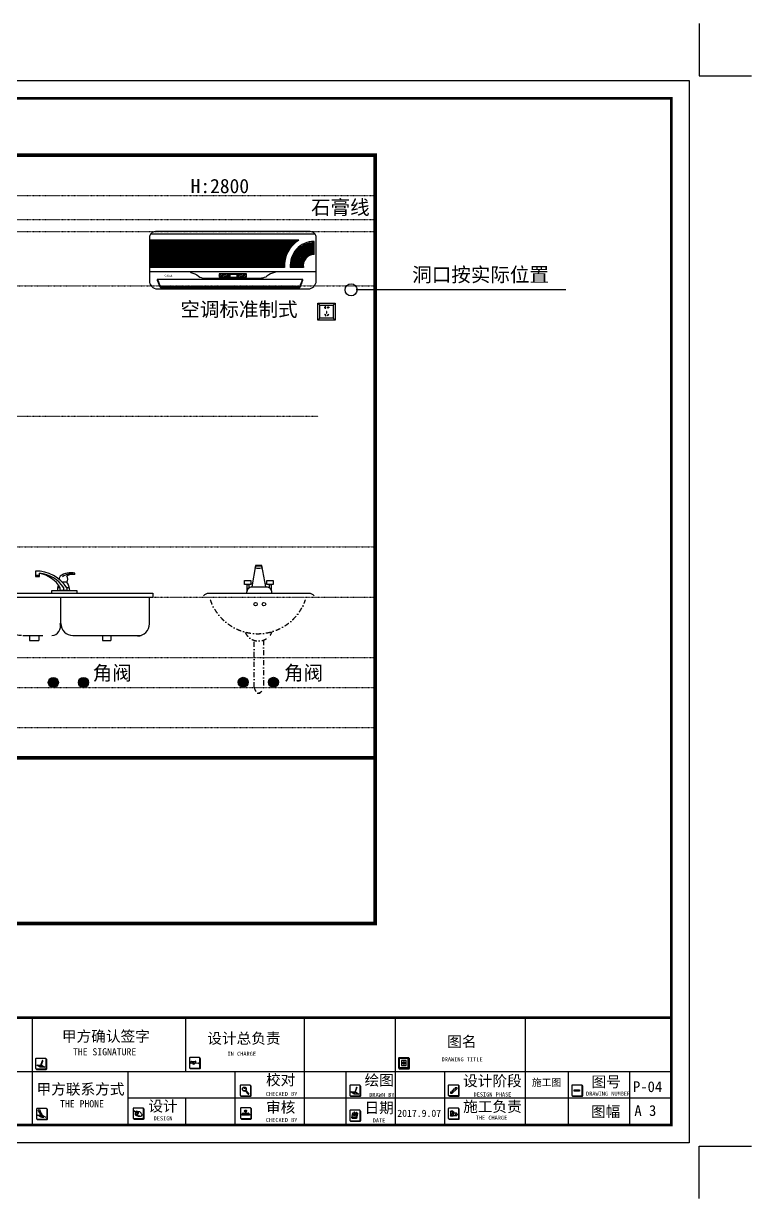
# Model space of a CAD drawing. Header units: millimetres. Extents: x 39175 to 443077, y -41362 to 75939.
# Drawn here: x 226280 to 240511, y 45587 to 68580 of the extents above; entities that cross this region are included whole.
import ezdxf

# ---------------------------------------------------------------- set-up
doc = ezdxf.new("R2010")
doc.units = ezdxf.units.MM
for name, pattern in [('ACAD_ISO03W100', [30, 12, -18]), ('DASHDOT2', [0.5, 0.25, -0.125, 0, -0.125]), ('HIDDEN', [9.525, 6.35, -3.175])]:
    doc.linetypes.add(name, pattern=pattern)
for name, color, linetype in [('0-01图框模板说明', 2, 'Continuous'), ('0-02图框细线', 136, 'Continuous'), ('3', 3, 'Continuous')]:
    doc.layers.add(name, color=color, linetype=linetype)
doc.layers.add('Z not print', color=8, linetype='Continuous', plot=False)
doc.styles.get("Standard").update_dxf_attribs({"font": ''})
doc.styles.add('STYLE5', font='dutchi.ttf')
doc.styles.add('仿宋', font='simhei.ttf')
doc.styles.get('Standard').set_extended_font_data('NSimSun')
doc.dimstyles.new('1-1', dxfattribs={"dimscale": 0, "dimtxt": 2, "dimasz": 1.2, "dimexe": 1.2, "dimexo": 1.5, "dimgap": 0.8, "dimtad": 3, "dimdec": 0, "dimrnd": 3, "dimdsep": 46, "dimtxsty": '仿宋', "dimblk": 'B-标记', "dimcen": 0, "dimdle": 1.2, "dimclrd": 3, "dimclre": 3, "dimclrt": 2, "dimadec": 0, "dimazin": 0, "dimtfac": 1, "dimtdec": 0, "dimtix": 1, "dimtmove": 2, "dimatfit": 3, "dimldrblk": 'Arrow', "dimfxl": 1, "dimtolj": 1, "dimtzin": 0, "dimlwd": -1, "dimlwe": -1, "dimarcsym": 0})

# ---------------------------------------------------------------- blocks, each defined once
blk = doc.blocks.new('hgggg')
at = {"layer": '0-01图框模板说明'}
for points in [[(3462.78, 399.27, -0.414214), (3462.58, 399.08), (3460.02, 399.08, -0.071272), (3459.97, 399.08, 0.348143), (3460.16, 398.93), (3462.72, 398.93, 0.414214), (3462.92, 399.13), (3462.92, 401.69, 0.333108), (3462.77, 401.87, -0.057743), (3462.78, 401.83)], [(3505.73, 399.54, -0.414214), (3505.53, 399.34), (3502.97, 399.34, -0.071272), (3502.92, 399.35, 0.348143), (3503.11, 399.2), (3505.67, 399.2, 0.414214), (3505.86, 399.39), (3505.86, 401.95, 0.333108), (3505.72, 402.14, -0.057743), (3505.73, 402.09)], [(3564.11, 399.47, -0.414214), (3563.92, 399.28), (3561.36, 399.28, -0.071272), (3561.3, 399.28, 0.348143), (3561.5, 399.13), (3564.05, 399.13, 0.414214), (3564.25, 399.33), (3564.25, 401.89, 0.333108), (3564.11, 402.08, -0.057743), (3564.11, 402.03)], [(3519.89, 391.78, -0.414214), (3519.7, 391.59), (3517.14, 391.59, -0.071272), (3517.08, 391.59, 0.348143), (3517.27, 391.44), (3519.83, 391.44, 0.414214), (3520.03, 391.64), (3520.03, 394.2, 0.333108), (3519.89, 394.39, -0.057743), (3519.89, 394.34)], [(3550.49, 391.78, -0.414214), (3550.29, 391.59), (3547.73, 391.59, -0.071272), (3547.68, 391.59, 0.348143), (3547.87, 391.44), (3550.43, 391.44, 0.414214), (3550.62, 391.64), (3550.62, 394.2, 0.333108), (3550.48, 394.39, -0.057743), (3550.49, 394.34)], [(3578.01, 391.85, -0.414214), (3577.81, 391.65), (3575.26, 391.65, -0.071272), (3575.2, 391.66, 0.348143), (3575.39, 391.51), (3577.95, 391.51, 0.414214), (3578.15, 391.7), (3578.15, 394.26, 0.333108), (3578.01, 394.45, -0.057743), (3578.01, 394.4)], [(3612.51, 391.82, -0.414214), (3612.31, 391.62), (3609.76, 391.62, -0.071272), (3609.7, 391.63, 0.348143), (3609.89, 391.48), (3612.45, 391.48, 0.414214), (3612.65, 391.67), (3612.65, 394.23, 0.333108), (3612.51, 394.42, -0.057743), (3612.51, 394.38)], [(3610.26, 393.25), (3611.74, 393.25), (3611.74, 392.89), (3610.26, 392.89)], [(3463.02, 385.28, -0.414214), (3462.83, 385.09), (3460.27, 385.09, -0.071272), (3460.21, 385.1, 0.348143), (3460.4, 384.94), (3462.96, 384.94, 0.414214), (3463.16, 385.14), (3463.16, 387.7, 0.333108), (3463.02, 387.89, -0.057743), (3463.02, 387.84)], [(3489.99, 385.41, -0.414214), (3489.79, 385.21), (3487.23, 385.21, -0.071272), (3487.18, 385.22, 0.348143), (3487.37, 385.07), (3489.93, 385.07, 0.414214), (3490.12, 385.26), (3490.12, 387.82, 0.333108), (3489.98, 388.01, -0.057743), (3489.99, 387.97)], [(3519.99, 385.44, -0.414214), (3519.79, 385.25), (3517.23, 385.25, -0.071272), (3517.18, 385.26, 0.348143), (3517.37, 385.1), (3519.93, 385.1, 0.414214), (3520.13, 385.3), (3520.13, 387.86, 0.333108), (3519.98, 388.05, -0.057743), (3519.99, 388)], [(3578.01, 385.37, -0.414214), (3577.81, 385.18), (3575.26, 385.18, -0.071272), (3575.2, 385.18, 0.348143), (3575.39, 385.03), (3577.95, 385.03, 0.414214), (3578.15, 385.23), (3578.15, 387.79, 0.333108), (3578.01, 387.98, -0.057743), (3578.01, 387.93)], [(3550.49, 384.79, -0.414214), (3550.29, 384.59), (3547.73, 384.59, -0.071272), (3547.68, 384.6, 0.348143), (3547.87, 384.45), (3550.43, 384.45, 0.414214), (3550.62, 384.64), (3550.62, 387.2, 0.333108), (3550.48, 387.39, -0.057743), (3550.49, 387.35)]]:
    blk.add_hatch(color=8, dxfattribs=at).paths.add_polyline_path(points)
h = blk.add_hatch(color=8, dxfattribs=at)
h.paths.add_polyline_path([(3562.64, 400.99), (3562.38, 400.99), (3562.38, 400.75), (3562.64, 400.75)])
h.paths.add_polyline_path([(3562.64, 400.75), (3562.89, 400.75), (3562.89, 400.99), (3562.64, 400.99)])
h.paths.add_polyline_path([(3562.64, 400.75), (3562.64, 400.52), (3562.89, 400.52), (3562.89, 400.75)])
h.paths.add_polyline_path([(3562.64, 400.75), (3562.38, 400.75), (3562.38, 400.52), (3562.64, 400.52)])
at = {"layer": '0-01图框模板说明', "color": 8}
for p, q in [((3503.25, 401.2), (3504.44, 401.29)), ((3503.43, 401.19), (3504.46, 401.27)), ((3504.18, 400.74), (3505.37, 400.84)), ((3504.36, 400.73), (3505.39, 400.81)), ((3561.98, 400.75), (3563.29, 400.75)), ((3562.64, 401.41), (3562.64, 400.1)), ((3461.2, 399.82), (3461.18, 399.77)), ((3461.19, 399.82), (3461.18, 399.79)), ((3461.2, 399.79), (3461.18, 399.77)), ((3461.18, 399.79), (3461.18, 399.77)), ((3461.21, 399.82), (3461.2, 399.79)), ((3518.38, 393.02), (3519.23, 392.05)), ((3518.54, 393.16), (3519.38, 392.19)), ((3548.9, 392.34), (3548.88, 392.3)), ((3548.88, 392.3), (3548.89, 392.28)), ((3548.91, 392.33), (3548.89, 392.28)), ((3548.9, 392.3), (3548.89, 392.28)), ((3548.92, 392.33), (3548.9, 392.3)), ((3575.67, 392.73), (3575.67, 392.32)), ((3575.67, 392.73), (3576.12, 392.73)), ((3575.67, 392.32), (3576.13, 392.32)), ((3576.12, 393.15), (3576.56, 393.15)), ((3576.12, 393.15), (3576.12, 392.73)), ((3577.45, 393.49), (3576.13, 392.32)), ((3576.56, 393.56), (3576.56, 393.15)), ((3576.56, 393.56), (3577.01, 393.56)), ((3577.01, 393.95), (3577.45, 393.95)), ((3577.01, 393.95), (3577.01, 393.56)), ((3577.45, 393.95), (3577.45, 393.49)), ((3461.35, 385.57), (3460.39, 386.21)), ((3460.39, 386.21), (3461.18, 386.21)), ((3461.6, 386.21), (3461.68, 386.21)), ((3461.68, 386.21), (3462.65, 385.57)), ((3487.53, 386.56), (3487.53, 386.56)), ((3487.66, 386.95), (3488.14, 386.7)), ((3487.75, 386.44), (3488.36, 386.1)), ((3488.27, 386.93), (3487.79, 387.11)), ((3487.86, 386.92), (3487.86, 386.92)), ((3487.86, 386.92), (3488.21, 386.73)), ((3488.28, 386.86), (3487.91, 387.01)), ((3488.9, 387.07), (3488.28, 387.23)), ((3488.41, 386.7), (3488.52, 386.64)), ((3517.44, 386.49), (3517.74, 386.7)), ((3517.77, 386.7), (3518.07, 386.7)), ((3518.41, 386.87), (3518.41, 386.93)), ((3518.52, 386.87), (3518.52, 386.93)), ((3518.89, 386.7), (3519.22, 386.7)), ((3519.52, 386.49), (3519.25, 386.69)), ((3548.12, 385.4), (3548.29, 385.25)), ((3549.3, 385.36), (3548.17, 385.36)), ((3549.35, 385.32), (3548.21, 385.32)), ((3549.39, 385.29), (3548.26, 385.29)), ((3549.43, 385.25), (3548.29, 385.25)), ((3549.63, 386.78), (3549.3, 385.36)), ((3549.68, 386.74), (3549.35, 385.32)), ((3549.72, 386.71), (3549.39, 385.29)), ((3549.76, 386.67), (3549.43, 385.25)), ((3549.59, 386.82), (3549.76, 386.67)), ((3575.68, 387.24), (3575.68, 386.03)), ((3577.38, 386.76), (3576.17, 386.76)), ((3577.38, 385.95), (3576.17, 385.95)), ((3576.49, 387.24), (3576.49, 386.03))]:
    blk.add_line(p, q, dxfattribs=at)
at = {"layer": '0-01图框模板说明', "color": 2, "const_width": 0.724}
blk.add_lwpolyline([(3637.38, 670.41), (3637.38, 383.41), (3227.38, 383.41), (3227.38, 670.41)], close=True, dxfattribs=at)
blk.add_lwpolyline([(3637.38, 413.41), (3227.33, 413.41)], dxfattribs=at)
at = {"layer": '0-01图框模板说明', "color": 8}
for points in [[(3460.02, 399.08), (3462.58, 399.08, 0.414214), (3462.78, 399.27), (3462.78, 401.83, 0.414214), (3462.58, 402.03), (3460.02, 402.03, 0.414214), (3459.83, 401.83), (3459.83, 399.27, 0.414214)], [(3461.84, 401.41), (3461.73, 401.44), (3461.74, 401.46, -0.451962), (3461.8, 401.49), (3461.81, 401.48, -0.418435), (3461.84, 401.42)], [(3502.97, 399.34), (3505.53, 399.34, 0.414214), (3505.73, 399.54), (3505.73, 402.09, 0.414214), (3505.53, 402.29), (3502.97, 402.29, 0.414214), (3502.78, 402.09), (3502.78, 399.54, 0.414214)], [(3561.36, 399.28), (3563.92, 399.28, 0.414214), (3564.11, 399.47), (3564.11, 402.03, 0.414214), (3563.92, 402.23), (3561.36, 402.23, 0.414214), (3561.16, 402.03), (3561.16, 399.47, 0.414214)], [(3517.14, 391.59), (3519.7, 391.59, 0.414214), (3519.89, 391.78), (3519.89, 394.34, 0.414214), (3519.7, 394.54), (3517.14, 394.54, 0.414214), (3516.94, 394.34), (3516.94, 391.78, 0.414214)], [(3547.73, 391.59), (3550.29, 391.59, 0.414214), (3550.49, 391.78), (3550.49, 394.34, 0.414214), (3550.29, 394.54), (3547.73, 394.54, 0.414214), (3547.54, 394.34), (3547.54, 391.78, 0.414214)], [(3575.26, 391.65), (3577.81, 391.65, 0.414214), (3578.01, 391.85), (3578.01, 394.4, 0.414214), (3577.81, 394.6), (3575.26, 394.6, 0.414214), (3575.06, 394.4), (3575.06, 391.85, 0.414214)], [(3609.76, 391.62), (3612.31, 391.62, 0.414214), (3612.51, 391.82), (3612.51, 394.38, 0.414214), (3612.31, 394.57), (3609.76, 394.57, 0.414214), (3609.56, 394.38), (3609.56, 391.82, 0.414214)], [(3549.55, 393.92), (3549.44, 393.95), (3549.44, 393.97, -0.451962), (3549.51, 394), (3549.52, 393.99, -0.418435), (3549.55, 393.93)], [(3460.27, 385.09), (3462.83, 385.09, 0.414214), (3463.02, 385.28), (3463.02, 387.84, 0.414214), (3462.83, 388.04), (3460.27, 388.04, 0.414214), (3460.07, 387.84), (3460.07, 385.28, 0.414214)], [(3487.23, 385.21), (3489.79, 385.21, 0.414214), (3489.99, 385.41), (3489.99, 387.97, 0.414214), (3489.79, 388.16), (3487.23, 388.16, 0.414214), (3487.03, 387.97), (3487.03, 385.41, 0.414214)], [(3517.23, 385.25), (3519.79, 385.25, 0.414214), (3519.99, 385.44), (3519.99, 388, 0.414214), (3519.79, 388.2), (3517.23, 388.2, 0.414214), (3517.04, 388), (3517.04, 385.44, 0.414214)], [(3575.26, 385.18), (3577.81, 385.18, 0.414214), (3578.01, 385.37), (3578.01, 387.93, 0.414214), (3577.81, 388.13), (3575.26, 388.13, 0.414214), (3575.06, 387.93), (3575.06, 385.37, 0.414214)], [(3517.48, 386.5), (3519.48, 386.5, -0.414214), (3519.53, 386.45), (3519.53, 386.19, -0.414214), (3519.48, 386.13), (3517.48, 386.13, -0.414214), (3517.42, 386.19), (3517.42, 386.45, -0.414214)], [(3547.73, 384.59), (3550.29, 384.59, 0.414214), (3550.49, 384.79), (3550.49, 387.35, 0.414214), (3550.29, 387.54), (3547.73, 387.54, 0.414214), (3547.54, 387.35), (3547.54, 384.79, 0.414214)]]:
    blk.add_lwpolyline(points, format="xyb", close=True, dxfattribs=at)
for points in [[(3459.97, 399.08, 0.348143), (3460.16, 398.93), (3462.72, 398.93, 0.414214), (3462.92, 399.13), (3462.92, 401.69, 0.333108), (3462.77, 401.87)], [(3502.92, 399.35, 0.348143), (3503.11, 399.2), (3505.67, 399.2, 0.414214), (3505.86, 399.39), (3505.86, 401.95, 0.333108), (3505.72, 402.14)], [(3561.3, 399.28, 0.348143), (3561.5, 399.13), (3564.05, 399.13, 0.414214), (3564.25, 399.33), (3564.25, 401.89, 0.333108), (3564.11, 402.08)], [(3517.08, 391.59, 0.348143), (3517.27, 391.44), (3519.83, 391.44, 0.414214), (3520.03, 391.64), (3520.03, 394.2, 0.333108), (3519.89, 394.39)], [(3547.68, 391.59, 0.348143), (3547.87, 391.44), (3550.43, 391.44, 0.414214), (3550.62, 391.64), (3550.62, 394.2, 0.333108), (3550.48, 394.39)], [(3575.2, 391.66, 0.348143), (3575.39, 391.51), (3577.95, 391.51, 0.414214), (3578.15, 391.7), (3578.15, 394.26, 0.333108), (3578.01, 394.45)], [(3609.7, 391.63, 0.348143), (3609.89, 391.48), (3612.45, 391.48, 0.414214), (3612.65, 391.67), (3612.65, 394.23, 0.333108), (3612.51, 394.42)], [(3460.21, 385.1, 0.348143), (3460.4, 384.94), (3462.96, 384.94, 0.414214), (3463.16, 385.14), (3463.16, 387.7, 0.333108), (3463.02, 387.89)], [(3487.18, 385.22, 0.348143), (3487.37, 385.07), (3489.93, 385.07, 0.414214), (3490.12, 385.26), (3490.12, 387.82, 0.333108), (3489.98, 388.01)], [(3517.18, 385.26, 0.348143), (3517.37, 385.1), (3519.93, 385.1, 0.414214), (3520.13, 385.3), (3520.13, 387.86, 0.333108), (3519.98, 388.05)], [(3575.2, 385.18, 0.348143), (3575.39, 385.03), (3577.95, 385.03, 0.414214), (3578.15, 385.23), (3578.15, 387.79, 0.333108), (3578.01, 387.98)], [(3547.68, 384.6, 0.348143), (3547.87, 384.45), (3550.43, 384.45, 0.414214), (3550.62, 384.64), (3550.62, 387.2, 0.333108), (3550.48, 387.39)]]:
    blk.add_lwpolyline(points, format="xyb", dxfattribs=at)
for points in [[(3461.8, 401.3), (3461.7, 401.34), (3461.23, 400.06), (3461.34, 400.03)], [(3461.84, 401.4), (3461.73, 401.45), (3461.69, 401.35), (3461.81, 401.3)], [(3561.37, 399.48), (3563.91, 399.48), (3563.91, 402.02), (3561.37, 402.02)], [(3561.98, 400.1), (3563.29, 400.1), (3563.29, 401.41), (3561.98, 401.41)], [(3562.38, 400.99), (3562.89, 400.99), (3562.89, 400.52), (3562.38, 400.52)], [(3461.21, 399.82), (3461.19, 399.82), (3461.23, 400.06), (3461.34, 400.03)], [(3548.92, 392.33), (3548.9, 392.34), (3548.94, 392.57), (3549.04, 392.54)], [(3549.51, 393.82), (3549.4, 393.85), (3548.94, 392.57), (3549.04, 392.54)], [(3549.55, 393.91), (3549.44, 393.96), (3549.4, 393.86), (3549.51, 393.81)], [(3610.26, 393.25), (3611.74, 393.25), (3611.74, 392.89), (3610.26, 392.89)], [(3518.03, 386.68), (3518.93, 386.68), (3518.93, 386.57), (3518.03, 386.57)], [(3548.41, 385.73), (3548.52, 385.73), (3548.49, 385.65), (3548.38, 385.65)], [(3548.72, 386.48), (3549.18, 386.48), (3549.07, 386.11), (3548.6, 386.11)], [(3548.63, 385.73), (3548.74, 385.73), (3548.71, 385.65), (3548.6, 385.65)], [(3548.84, 385.73), (3548.95, 385.73), (3548.93, 385.65), (3548.81, 385.65)], [(3549.06, 385.73), (3549.17, 385.73), (3549.14, 385.65), (3549.03, 385.65)]]:
    blk.add_lwpolyline(points, close=True, dxfattribs=at)
for points in [[(3461.4, 400.19), (3461.44, 400.19), (3462.41, 399.56), (3461.11, 399.56), (3460.14, 400.19), (3461.28, 400.19)], [(3549.11, 392.7), (3549.15, 392.7), (3550.12, 392.07), (3548.82, 392.07), (3547.85, 392.7), (3548.98, 392.7)], [(3518.62, 386.76), (3518.8, 386.76), (3518.93, 386.68), (3518.03, 386.68), (3518.17, 386.76), (3518.31, 386.76)], [(3548.7, 386.82), (3549.59, 386.82), (3549.26, 385.4), (3548.12, 385.4), (3548.45, 386.82), (3548.65, 386.82)]]:
    blk.add_lwpolyline(points, dxfattribs=at)
for centre, radius in [((3518.13, 393.49), 0.533), ((3460.78, 387.49), 0.262), ((3460.95, 386.98), 0.0374), ((3461.02, 386.84), 0.0374), ((3461.04, 387.02), 0.0374), ((3461.09, 386.69), 0.0374), ((3461.11, 386.88), 0.0374), ((3461.13, 387.08), 0.0374), ((3461.16, 386.51), 0.0374), ((3461.18, 386.73), 0.0374), ((3461.2, 386.94), 0.0374), ((3461.39, 386.21), 0.212), ((3461.25, 386.56), 0.0374), ((3461.26, 386.79), 0.0374), ((3461.34, 386.61), 0.0374), ((3549.28, 386.66), 0.04)]:
    blk.add_circle(centre, radius, dxfattribs=at)
for centre, radius, start, end in [((3503.53, 400.83), 0.368, 105.757, 120.9015), ((3503.54, 400.47), 0.321, 39.9377, 115.0821), ((3503.66, 401.01), 0.239, 194.4811, 315.0527), ((3503.43, 401.18), 0.00492, 94.538, 105.757), ((3504.46, 400.38), 0.368, 105.757, 138.6812), ((3504.36, 400.73), 0.00492, 94.538, 105.757), ((3504.37, 401.1), 0.208, 298.7114, 70.1269), ((3504.37, 401.09), 0.198, 300.3285, 62.5398), ((3504.46, 401.26), 0.00492, 62.5398, 94.538), ((3504.47, 400.92), 0.00504, 133.8328, 294.2798), ((3505.3, 400.64), 0.208, 298.7114, 70.1269), ((3505.39, 400.81), 0.00492, 62.5398, 94.538), ((3505.3, 400.64), 0.198, 300.3285, 62.5398), ((3505.4, 400.46), 0.00504, 133.8328, 294.2798), ((3518.14, 393.44), 0.533, 191.5054, 300.5031), ((3518.1, 393.5), 0.266, 22.4479, 114.9174), ((3518.04, 393.62), 0.125, 340.0341, 111.5177), ((3518.14, 393.44), 0.533, 323.7918, 16.5929), ((3519.27, 392.15), 0.116, 246.2917, 21.6824), ((3459.09, 385.81), 2.13, 10.8653, 46.0134), ((3466.51, 389.2), 5.72, 196.3548, 210.1283), ((3488.27, 386.62), 0.686, 172.2315, 207.5085), ((3487.9, 386.71), 0.315, 158.1829, 240.9002), ((3488.94, 386.19), 1.48, 139.3249, 154.2833), ((3488.96, 388.03), 2.17, 233.0714, 279.6677), ((3488.13, 386.74), 0.518, 74.0812, 127.264), ((3487.88, 386.97), 0.0535, 54.1755, 246.924), ((3487.91, 386.98), 0.691, 277.384, 14.5417), ((3488.3, 386.97), 0.31, 239.1443, 279.6549), ((3488.23, 386.8), 0.0797, 255.5948, 46.2056), ((3488.13, 386.65), 0.31, 22.1455, 62.6561), ((3488.34, 386.74), 0.0787, 279.6549, 22.1455), ((3489.22, 387.84), 1.94, 243.4996, 273.0164), ((3487.87, 385.42), 1.94, 28.784, 58.3007), ((3489.18, 386.27), 0.4, 290.3762, 11.4241), ((3517.77, 386.65), 0.0574, 90, 119.8772), ((3518.46, 388.33), 1.14, 259.2449, 280.7551), ((3517.99, 386.87), 0.423, 7.6088, 51.9955), ((3518.23, 386.94), 0.197, 284.907, 336.821), ((3518.47, 387.04), 0.345, 237.0341, 302.9659), ((3518.94, 386.87), 0.423, 128.0045, 172.3912), ((3518.56, 386.87), 0.0402, 180, 209.5766), ((3518.71, 386.96), 0.21, 209.5766, 255.9056), ((3519.22, 386.65), 0.0574, 58.6434, 90), ((3548.67, 386.66), 0.04, 133.5405, 58.5094), ((3548.94, 386.72), 0.301, 120.0838, 193.4607), ((3548.67, 386.67), 0.0305, 218.3923, 328.4538), ((3548.94, 386.73), 0.249, 118.9884, 196.0214), ((3548.69, 386.65), 0.04, 72.6047, 87.6936), ((3548.83, 386.84), 0.146, 350.5454, 105.731), ((3548.81, 386.83), 0.115, 355.4404, 89.6822), ((3549.55, 386.72), 0.301, 127.1675, 193.4607), ((3549.3, 386.65), 0.04, 72.6047, 215.7707), ((3549.28, 386.67), 0.0305, 218.3923, 328.4538), ((3549.54, 386.73), 0.24, 120.88, 197.6449), ((3549.43, 386.88), 0.102, 75.6414, 126.1244), ((3549.42, 386.86), 0.0801, 333.2308, 96.566), ((3549.42, 386.86), 0.124, 340.7006, 72.9302)]:
    blk.add_arc(centre, radius, start, end, dxfattribs=at)
for centre, major_axis, ratio in [((3503.23, 400.89), (0, 0.305), 0.646017), ((3503.25, 400.88), (0, 0.305), 0.646017), ((3503.99, 400.67), (0, 0.305), 0.646017), ((3504, 400.66), (0, 0.305), 0.646017), ((3576.08, 387.24), (-0.401, 0), 0.454196), ((3576.08, 386.03), (-0.401, 0), 0.454196), ((3576.17, 386.35), (0, 0.401), 0.454196), ((3577.38, 386.35), (0, 0.401), 0.454196)]:
    blk.add_ellipse(centre, major_axis=major_axis, ratio=ratio, dxfattribs=at)
blk.add_ellipse((3518.46, 387.35), major_axis=(0.376, 0), ratio=0.460933, start_param=-0.967391, end_param=4.108984, dxfattribs=at)
blk.add_spline([(3461.39, 385.99), (3461.81, 385.81), (3461.82, 385.95), (3461.63, 385.91), (3461.51, 385.57), (3462.03, 385.66), (3462.12, 385.57)], degree=3, dxfattribs=at)
for points in [[(3487.72, 387.06), (3487.51, 387.09), (3487.4, 387.2), (3487.35, 387.45)], [(3487.75, 387.1), (3487.5, 387.1), (3487.42, 387.28), (3487.37, 387.47)]]:
    blk.add_open_spline(points, degree=3, dxfattribs=at)
at = {"layer": '0-02图框细线'}
for p, q in [((3458.92, 383.41), (3458.92, 413.41)), ((3501.79, 398.41), (3501.79, 413.41)), ((3534.96, 398.41), (3534.96, 413.41)), ((3560.37, 383.41), (3560.37, 413.41)), ((3596.6, 398.41), (3596.6, 413.41)), ((3323.65, 398.41), (3637.38, 398.41)), ((3485.71, 383.41), (3485.71, 398.41)), ((3515.58, 383.41), (3515.58, 398.41)), ((3534.96, 383.41), (3534.96, 398.41)), ((3546.55, 383.41), (3546.55, 398.41)), ((3574.07, 383.41), (3574.07, 398.41)), ((3596.6, 383.41), (3596.6, 398.41)), ((3608.67, 383.41), (3608.67, 398.41)), ((3625.66, 398.41), (3625.66, 383.41)), ((3637.38, 390.91), (3485.71, 390.91)), ((3501.79, 383.41), (3501.79, 390.91))]:
    blk.add_line(p, q, dxfattribs=at)
blk.add_lwpolyline([(3642.38, 675.41), (3642.38, 378.41), (3222.38, 378.41), (3222.38, 675.41)], close=True, dxfattribs=at)
at = {"layer": 'Z not print', "color": 5}
for points in [[(3645.14, 691.34), (3645.14, 676.74), (3659.75, 676.74)], [(3645.14, 362.88), (3645.14, 377.48), (3659.75, 377.48)]]:
    blk.add_lwpolyline(points, dxfattribs=at)
at = {"layer": '0-02图框细线'}
for s, insert, char_height, attachment_point in [('{\\fSimSun|b0|i0|c134|p2;甲方确认签字}', (3467.17, 408.05), 3, 4), ('{\\fSimSun|b0|i0|c134|p2;设计总负责}', (3507.77, 407.48), 3, 4), ('{\\fSimSun|b0|i0|c134|p2;图名}', (3574.77, 406.57), 3, 4), ('{\\fSimSun|b0|i0|c134|p2;THE SIGNATURE}', (3470.25, 403.87), 2, 4), ('{\\fSimSun|b0|i0|c134|p2;IN CHARGE}', (3513.43, 403.33), 1.1268, 4), ('{\\fSimSun|b0|i0|c134|p2;DRAWING TITLE}', (3573.2, 401.77), 1.1268, 4), ('{\\fSimSun|b0|i0|c134|p2;校对}', (3524.17, 395.88), 3, 4), ('{\\fSimSun|b0|i0|c134|p2;绘图}', (3551.69, 395.79), 3, 4), ('{\\fSimSun|b0|i0|c134|p2;设计阶段}', (3579.22, 395.59), 3, 4), ('{\\fSimSun|b0|i0|c134|p2;甲方联系方式}', (3460.09, 393.27), 3, 4), ('{\\fSimHei|b0|i0|c134|p2;施工图}', (3602.52, 395.2), 2, 5), ('{\\fSimSun|b0|i0|c134|p2;图号}', (3615.08, 395.34), 3, 4), ('{\\fSimSun|b0|i0|c134|p2;CHECKED BY}', (3524.12, 392.09), 1.1268, 4), ('{\\fSimSun|b0|i0|c134|p2;DRAWN BY}', (3552.99, 391.85), 1.1268, 4), ('{\\fSimSun|b0|i0|c134|p2;DESIGN PHASE}', (3582.13, 391.94), 1.1268, 4), ('{\\fSimSun|b0|i0|c134|p2;DRAWING NUMBER}', (3613.53, 392.18), 1.1268, 4), ('{\\fSimSun|b0|i0|c134|p2;THE PHONE}', (3466.66, 389.35), 2, 4), ('{\\fSimSun|b0|i0|c134|p2;设计}', (3491.31, 388.55), 3, 4), ('{\\fSimSun|b0|i0|c134|p2;审核}', (3524.17, 388.21), 3, 4), ('{\\fSimSun|b0|i0|c134|p2;日期}', (3551.69, 388.07), 3, 4), ('{\\fSimHei|b0|i0|c134|p49;2017.9.07}', (3560.83, 386.68), 2, 4), ('{\\fSimSun|b0|i0|c134|p2;施工负责}', (3579.22, 388.42), 3, 4), ('{\\fSimSun|b0|i0|c134|p2;图幅}', (3614.92, 387), 3, 4), ('{\\fSimSun|b0|i0|c134|p2;A 3}', (3627.05, 387.44), 3, 4), ('{\\fSimSun|b0|i0|c134|p2;DESIGN}', (3492.78, 385.27), 1.1268, 4), ('{\\fSimSun|b0|i0|c134|p2;CHECKED BY}', (3524.12, 384.81), 1.1268, 4), ('{\\fSimSun|b0|i0|c134|p2;DATE}', (3553.97, 384.71), 1.1268, 4), ('{\\fSimSun|b0|i0|c134|p2;THE CHARGE}', (3582.72, 385.45), 1.1268, 4)]:
    blk.add_mtext(s, dxfattribs=dict(at, insert=insert, char_height=char_height, attachment_point=attachment_point))
blk = doc.blocks.new('cz')
for p, q in [((8288.1, 829.1), (8278.1, 839.1)), ((8354.1, 829.1), (8364.1, 839.1)), ((8288.1, 763.1), (8278.1, 753.1)), ((8354.1, 763.1), (8364.1, 753.1))]:
    blk.add_line(p, q)
for points in [[(8278.1, 839.1), (8364.1, 839.1), (8364.1, 753.1), (8278.1, 753.1)], [(8314.9, 783), (8313, 782), (8316.6, 775.5), (8318.4, 776.6)], [(8322.7, 796.2), (8320.6, 796.2), (8320.6, 788.8), (8322.7, 788.8)], [(8329.4, 782.9), (8331.2, 781.8), (8327.6, 775.4), (8325.8, 776.4)]]:
    blk.add_lwpolyline(points, close=True)
at = {"color": 8}
blk.add_lwpolyline([(8288.1, 829.1), (8354.1, 829.1), (8354.1, 763.1), (8288.1, 763.1)], close=True, dxfattribs=at)
for points in [[(8314.7, 814.7), (8314.7, 812.9), (8316.8, 812.9), (8316.8, 820.2), (8314.7, 820.2), (8314.7, 819.2)], [(8328.9, 814.9), (8328.9, 813), (8326.8, 813), (8326.8, 820.4), (8328.9, 820.4), (8328.9, 819.3)]]:
    blk.add_lwpolyline(points)
for points in [[(8314.7, 819.2), (8310.8, 818.6), (8311.1, 815), (8314.7, 814.7)], [(8328.9, 819.3), (8332.8, 818.8), (8332.4, 815.2), (8328.9, 814.9)]]:
    blk.add_spline(points, degree=3)
blk = doc.blocks.new('A$C45E6263D')
at = {"layer": '3'}
h = blk.add_hatch(dxfattribs=at)
h.set_pattern_fill('ANSI31', color=256, scale=50, style=0)
h.set_pattern_definition([(45, (-47236.6345, 3106.9646), (-4.4194174, 4.4194174), [])])
h.paths.add_polyline_path([(483, 74.5), (347, 74.5), (347, 58.7), (400.9, 58.7), (400.9, 71.6), (437.3, 71.6), (437.3, 58.7), (483, 58.7)])
h = blk.add_hatch(dxfattribs=at)
h.set_pattern_fill('ANSI31', color=256, scale=60, style=0)
h.set_pattern_definition([(45, (-47236.6345, 3106.9646), (-5.3033009, 5.3033009), [])])
h.paths.add_polyline_path([(55.8, 10.9), (41.6, 46.6, 0.605652), (39.3, 43.9), (53.2, 9, 0.307222), (57.8, 5.9), (745.1, 5.9, 0.307222), (749.7, 9), (763.6, 43.9, 0.605652), (761.3, 46.6), (747.1, 10.9)])
for p, q in [((743, 242.6), (0, 242.6)), ((738.3, 239.6), (0, 239.6)), ((731.3, 234.6), (0, 234.6)), ((7, 274.2), (823, 274.2)), ((819.3, 171.6), (819.3, 236.6)), ((727.4, 231.6), (0, 231.6)), ((721.6, 226.6), (0, 226.6)), ((718.4, 223.6), (0, 223.6)), ((713.4, 218.6), (0, 218.6)), ((710.6, 215.6), (0, 215.6)), ((706.3, 210.6), (0, 210.6)), ((703.9, 207.6), (0, 207.6)), ((700.2, 202.6), (0, 202.6)), ((698.1, 199.6), (0, 199.6)), ((694.8, 194.6), (0, 194.6)), ((693, 191.6), (0, 191.6)), ((690.2, 186.6), (0, 186.6)), ((688.6, 183.6), (0, 183.6)), ((686.2, 178.6), (0, 178.6)), ((684.9, 175.6), (0, 175.6)), ((682.8, 170.6), (0, 170.6)), ((681.7, 167.6), (0, 167.6)), ((679.9, 162.6), (0, 162.6)), ((679, 159.6), (0, 159.6)), ((677.6, 154.6), (0, 154.6)), ((676.8, 151.6), (0, 151.6)), ((675.7, 146.6), (0, 146.6)), ((675.1, 143.6), (0, 143.6)), ((674.3, 138.6), (0, 138.6)), ((673.8, 135.6), (0, 135.6)), ((673.3, 130.6), (0, 130.6)), ((673, 127.6), (0, 127.6)), ((672.7, 122.6), (0, 122.6)), ((672.6, 119.6), (0, 119.6)), ((672.6, 114.6), (0, 114.6)), ((672.7, 111.6), (0, 111.6)), ((673, 105.7), (0, 105.7)), ((0, 85.9), (830, 85.9)), ((766.7, 105.7), (701.1, 105.7)), ((273, 53.4), (557, 53.4))]:
    blk.add_line(p, q, dxfattribs=at)
blk.add_lwpolyline([(40, 0), (790, 0, 0.414214), (830, 40), (830, 255, 0.414214), (800, 285), (30, 285, 0.414214), (0, 255), (0, 40, 0.414214)], format="xyb", close=True, dxfattribs=at)
for points in [[(203.5, 85.9, 0.37597), (206.6, 81.5, -0.104344), (245.1, 63.1, 0.161432), (273, 53.4, 0.161432)], [(626.5, 85.9, -0.37597), (623.4, 81.5, 0.104344), (584.9, 63.1, -0.161432), (557, 53.4, -0.161432)], [(39.3, 43.9), (53.2, 9, 0.307222), (57.8, 5.9), (745.1, 5.9, 0.307222), (749.7, 9), (763.6, 43.9, 0.529962), (761.8, 46.7), (41.1, 46.7)]]:
    blk.add_lwpolyline(points, format="xyb", dxfattribs=at)
for points in [[(347, 58.7), (483, 58.7), (483, 74.5), (347, 74.5)], [(400.9, 58.7), (437.3, 58.7), (437.3, 71.6), (400.9, 71.6)]]:
    blk.add_lwpolyline(points, close=True, dxfattribs=at)
blk.add_lwpolyline([(761.3, 46.7), (747.1, 10.9), (55.8, 10.9), (41.6, 46.7)], dxfattribs=at)
for centre, radius, start, end in [((820.6, 116.6), 148, 121.64759, 184.25986), ((820.6, 116.6), 120, 90.63224, 185.25635), ((820.6, 116.6), 114, 90.66551, 185.53385), ((820.6, 116.6), 111, 90.6835, 185.68389), ((820.6, 116.6), 106, 90.71574, 185.95295), ((820.6, 116.6), 103, 90.73659, 186.12699), ((820.6, 116.6), 98, 90.77417, 186.44088), ((820.6, 116.6), 95, 90.79862, 186.64518), ((820.6, 116.6), 90, 90.84299, 187.01617), ((820.6, 116.6), 87, 90.87206, 187.25938), ((820.6, 116.6), 82, 90.92524, 187.70464), ((820.6, 116.6), 79, 90.96038, 187.9991), ((820.6, 116.6), 74, 91.02528, 188.54349), ((820.6, 116.6), 71, 91.06861, 188.90736), ((820.6, 116.6), 66, 91.14957, 189.5883), ((820.6, 116.6), 63, 91.20432, 190.04951), ((820.6, 116.6), 58, 91.30816, 190.92607), ((820.6, 116.6), 55, 91.37953, 191.52999), ((41.1, 44.7), 2, 90, 201.68764)]:
    blk.add_arc(centre, radius, start, end, dxfattribs=at)
at = {"layer": '3', "style": 'STYLE5'}
blk.add_text('GREE', height=10, dxfattribs=at).set_placement((75.8, 61.5))
blk = doc.blocks.new('jf1')
blk.add_hatch(color=8).paths.add_polyline_path([(15143.4, 1395.7, 1), (15093.4, 1395.7, 1)])
at = {"color": 0}
blk.add_circle((15118.4, 1395.7), 25, dxfattribs=at)
at = {"color": 8}
blk.add_circle((15118.4, 1395.7), 12.5, dxfattribs=at)
blk = doc.blocks.new('A$C5E6C3D7D')
for p, q in [((168.4, 345.7), (168.4, 319.6)), ((168.4, 326.4), (188.7, 326.4)), ((168.4, 319.6), (188.7, 319.6)), ((188.7, 319.6), (188.7, 336.5)), ((364.8, 328.8), (364.6, 335.5)), ((0, 236.6), (752.6, 236.6)), ((247.5, 247.3), (247.5, 236.6)), ((376.1, 247.3), (247.5, 247.3)), ((291.7, 262), (278.3, 262)), ((291.7, 250.2), (291.7, 262)), ((324, 250.2), (291.7, 250.2)), ((324, 291.4), (301.4, 291.4)), ((309.3, 250.2), (309.3, 262)), ((324, 262), (324, 250.2)), ((337.4, 262), (324, 262)), ((376.1, 236.6), (376.1, 247.3)), ((0, 216.6), (752.6, 216.6)), ((19.7, 86.8), (19.7, 218.3)), ((294.5, 85), (294.5, 216.6)), ((735.2, 83.2), (735.2, 214.8)), ((105.9, 25), (204.5, 25)), ((139.4, 25), (139.4, 0)), ((139.4, 0), (185, 0)), ((185, 25), (185, 0)), ((354.5, 25), (694.5, 25)), ((502.5, 25), (502.5, 0)), ((502.5, 0), (542.6, 0)), ((542.6, 25), (542.6, 0))]:
    blk.add_line(p, q)
at = {"color": 8, "linetype": 'HIDDEN', "ltscale": 100}
for p, q in [((0, 216.6), (0, 236.6)), ((752.6, 236.6), (752.6, 216.6))]:
    blk.add_line(p, q, dxfattribs=at)
for centre, radius, start, end in [((174.4, 170.4), 175.4, 31.4721, 91.95206), ((175.2, 176.8), 158.9, 32.43108, 85.12115), ((166.3, 191.9), 143.6, 29.20428, 81.01761), ((306.9, 306.1), 21.2, 136.02593, 180.35303), ((343.8, 250.7), 87.3, 76.17384, 126.61657), ((345, 263.9), 67.8, 73.05225, 128.1776), ((354.8, 271.7), 57.9, 80.04978, 122.10091), ((308.8, 306.1), 21.2, 316.02593, 43.97407), ((347.5, 248.3), 70.5, 156.78139, 180.81043), ((268.2, 248.3), 70.5, 359.18957, 37.68033), ((97.1, 106.6), 79.9, 194.39982, 271.86038), ((247, 70.6), 45.8, 274.34037, 18.27949), ((354.5, 85), 60, 180, 270), ((675.2, 83.2), 60, 270, 0)]:
    blk.add_arc(centre, radius, start, end)
blk = doc.blocks.new('A$C0B762B12')
for p, q in [((235.3, 543.7), (242.6, 543.7)), ((306.6, 543.7), (315.4, 543.7))]:
    blk.add_line(p, q)
for points in [[(240.1, 529.6), (309.2, 529.6), (289.5, 635.1), (258.8, 635.1)], [(204, 560), (235.3, 560), (235.3, 540.2), (204, 540.2)], [(315.4, 560), (346.7, 560), (346.7, 540.2), (315.4, 540.2)]]:
    blk.add_lwpolyline(points, close=True)
blk.add_lwpolyline([(242.7, 529.6), (310.7, 529.6, -0.414214), (337.7, 502.6), (337.7, 496.5), (215.7, 496.5), (215.7, 502.6, -0.414214)], format="xyb", close=True)
for points in [[(216.6, 509.5), (216.1, 509.5), (216.1, 540.2), (224.5, 540.2), (224.5, 522.5)], [(328, 523.3), (328, 540.2), (336.4, 540.2), (336.4, 510.7)]]:
    blk.add_lwpolyline(points)
blk.add_lwpolyline([(549.8, 483.7, 0.244042), (525.2, 496.4), (24.5, 496.4, 0.244042), (0, 483.7, 0.244042)], format="xyb")
at = {"linetype": 'DASHDOT2', "ltscale": 100}
blk.add_lwpolyline([(297.4, 263.7), (297.4, 30, -0.414214), (267.4, 0), (282.2, 0, -0.414214), (252.2, 30), (252.2, 262.7)], format="xyb", dxfattribs=at)
for centre in [(258.5, 442.8), (300.6, 442.8)]:
    blk.add_circle(centre, 8.43)
for centre, radius, start, end in [((270, 546.5), 250.7, 199.29509, 340.70491), ((273.3, 333.1), 73.5, 204.85871, 336.95758)]:
    blk.add_arc(centre, radius, start, end, dxfattribs=at)
blk.add_ellipse((273.8, 627.3), major_axis=(-16.9, 0), ratio=0.428568)
blk = doc.blocks.new('Arrow')
at = {"color": 3}
blk.add_line((0, 0), (-1, 0), dxfattribs=at)
at = {"color": 3, "flags": 128}
blk.add_lwpolyline([(0, 0, 0.0864, 0.259, 0), (-1, 0, 0.259, 0.259, 0)], format="xyseb", dxfattribs=at)
blk.add_lwpolyline([(0, 0, 0.0864, 0.259, 0), (-1, 0, 0.259, 0.259, 0)], format="xyseb", dxfattribs=at)
blk = doc.blocks.new('B-标记')
at = {"color": 0, "linetype": 'ByBlock'}
blk.add_line((-1, 0), (1, 0), dxfattribs=at)
at = {"color": 0, "linetype": 'ByBlock', "const_width": 0.4}
blk.add_lwpolyline([(0, 0), (0, 0)], dxfattribs=at)

msp = doc.modelspace()

# ---------------------------------------------------------------- linework, layer by layer
at = {"layer": '0-02图框细线', "linetype": 'ACAD_ISO03W100', "ltscale": 0.3}
for p, q in [((218090.3, 65215.5), (233155.2, 65215.5)), ((218090.3, 64742.7), (233155.2, 64742.7)), ((218090.3, 64506.9), (233155.2, 64506.9)), ((217762.8, 63447), (233155.2, 63447)), ((218090.3, 60895.3), (232043, 60895.3)), ((217762.8, 58338.1), (233155.2, 58338.1)), ((218090.3, 57355.6), (233155.2, 57355.6)), ((218090.3, 56176.6), (233155.2, 56176.6)), ((217762.8, 55587.1), (233155.2, 55587.1)), ((217762.8, 54801.1), (233155.2, 54801.1)), ((233155.2, 54211.6), (217435.3, 54211.6))]:
    msp.add_line(p, q, dxfattribs=at)
at = {"layer": '0-02图框细线', "color": 8, "ltscale": 0.8, "const_width": 70}
msp.add_lwpolyline([(217435.3, 66001.5), (233155.2, 66001.5), (233155.2, 54211.6), (217435.3, 54211.6)], close=True, dxfattribs=at)
msp.add_lwpolyline([(233155.2, 54211.6), (233155.6, 50967.9), (217435.3, 50967.9), (217435.3, 54211.6)], dxfattribs=at)
at = {"layer": '0-02图框细线'}
msp.add_circle((232683.2, 63368.4), 117.9, dxfattribs=at)

# ---------------------------------------------------------------- block references
for name, p, xscale, yscale, zscale in [('hgggg', (-15671.3, 20185.6), 70, 70, 70), ('A$C45E6263D', (228740.3, 63386.9), 3.929968410040601, 3.929968409938738, 3.929968410047876), ('cz', (199502.7, 59812.1), 3.929968410040601, 3.929968409938738, 3.929968410047876), ('A$C0B762B12', (229800, 55476.7), 3.929968410040601, 3.929968409938738, 3.929968410047876), ('A$C5E6C3D7D', (225852, 56504.4), 3.929968410040601, 3.929968409938738, 3.929968410047876), ('jf1', (167448.6, 50199.5), 3.929968410040601, 3.929968409938738, 3.929968410047876), ('jf1', (168039, 50199.5), 3.929968410040601, 3.929968409938738, 3.929968410047876), ('jf1', (171160.4, 50203.1), 3.929968410040601, 3.929968409938738, 3.929968410047876), ('jf1', (171750.8, 50203.1), 3.929968410040601, 3.929968409938738, 3.929968410047876)]:
    msp.add_blockref(name, p, dxfattribs=dict(at, xscale=xscale, yscale=yscale, zscale=zscale))

# ---------------------------------------------------------------- texts
at = {"layer": '0-02图框细线', "char_height": 280, "attachment_point": 1}
for s, insert, width in [('{\\fSimHei|b0|i0|c134|p2;H:2800}', (229546.9, 65539.7), 2664.802), ('{\\fSimHei|b0|i0|c134|p2;石膏线}', (231901, 65122.2), 1585.04), ('{\\fSimHei|b0|i0|c134|p2;洞口按实际位置}', (233878.3, 63805.3), 2828.486), ('{\\fSimHei|b0|i0|c134|p2;空调标准制式}', (229346.6, 63126.5), 2664.802), ('{\\fSimHei|b0|i0|c134|p2;角阀}', (227632.4, 56009.6), 2664.802), ('{\\fSimHei|b0|i0|c134|p2;角阀}', (231372.5, 56011.4), 2664.802)]:
    msp.add_mtext(s, dxfattribs=dict(at, insert=insert, width=width))
at = {"layer": '0-02图框细线', "insert": (238194.8, 47773.1), "char_height": 210, "attachment_point": 4}
msp.add_mtext('{\\fSimSun|b0|i0|c134|p2;P-04}', dxfattribs=at)

# ---------------------------------------------------------------- leaders
at = {"layer": '0-02图框细线'}
msp.add_leader([(232785.6, 63371.9), (236882.5, 63371.9)], dimstyle='1-1', override={"dimscale": 1, "dimtad": 0}, dxfattribs=at)

doc.saveas('drawing.dxf')
